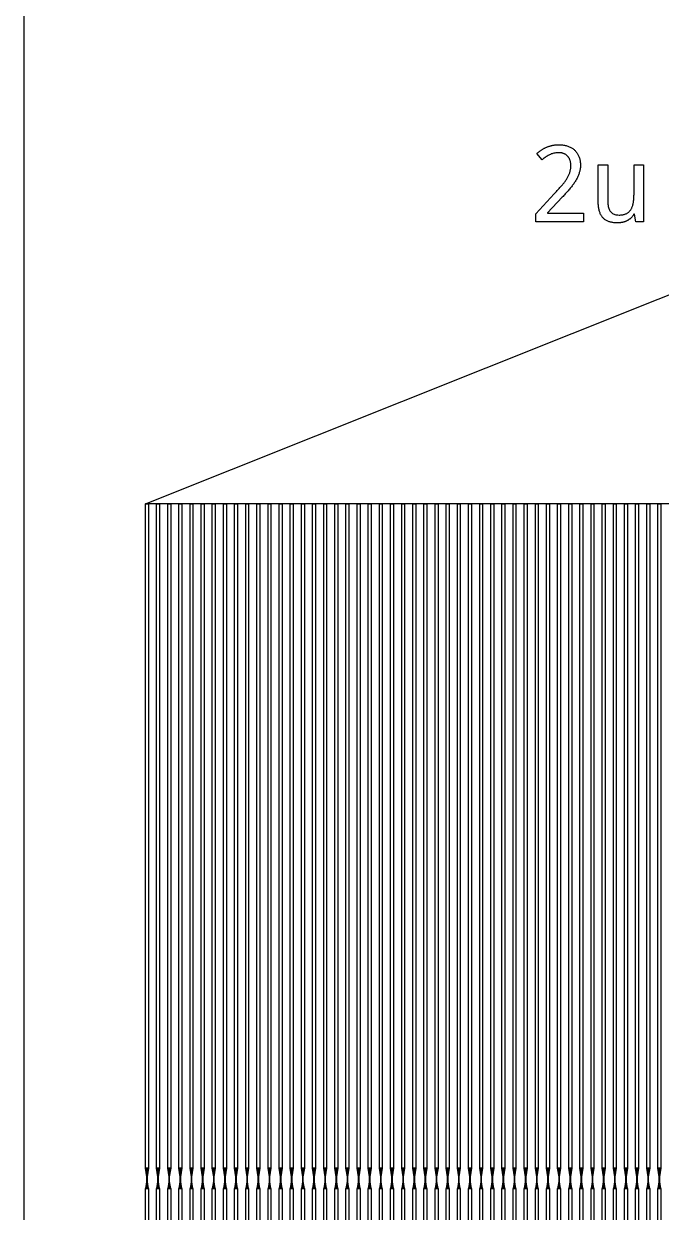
# Model space of a CAD drawing. Extents: x 0 to 762, y 0 to 762.
# Drawn here: x 0 to 65.7, y 503.4 to 626.1 of the extents above; entities that cross this region are included whole.
import ezdxf

# ---------------------------------------------------------------- set-up
doc = ezdxf.new("R2010")
doc.units = 0
doc.layers.get('0').update_dxf_attribs({"linetype": 'CONTINUOUS'})

msp = doc.modelspace()

# ---------------------------------------------------------------- linework, layer by layer
at = {"color": 7}
msp.add_lwpolyline([(0, 0), (761.986, 0), (761.986, 761.986), (0, 761.986), (0, 0)], close=True, dxfattribs=at)
at = {"color": 0}
for points in [[(126.998, 622.289), (241.446, 576.569), (12.5497, 576.569), (126.998, 622.289)], [(57.7168, 605.66), (52.8185, 605.66), (52.8185, 606.497), (54.6983, 608.544), (54.7781, 608.631), (54.856, 608.715), (54.9324, 608.799), (55.0068, 608.881), (55.0796, 608.961), (55.1508, 609.039), (55.2201, 609.117), (55.2878, 609.192), (55.3538, 609.267), (55.4181, 609.339), (55.4804, 609.411), (55.541, 609.482), (55.5994, 609.554), (55.6561, 609.625), (55.7108, 609.694), (55.7635, 609.765), (55.8143, 609.835), (55.8632, 609.904), (55.9101, 609.974), (55.9551, 610.043), (55.9992, 610.111), (56.0411, 610.181), (56.0808, 610.249), (56.1185, 610.318), (56.1539, 610.386), (56.1872, 610.456), (56.2183, 610.524), (56.2474, 610.593), (56.2742, 610.661), (56.2989, 610.731), (56.3214, 610.8), (56.3414, 610.872), (56.3592, 610.944), (56.3744, 611.019), (56.3875, 611.094), (56.3982, 611.171), (56.4064, 611.249), (56.4124, 611.326), (56.4158, 611.407), (56.4171, 611.488), (56.4161, 611.55), (56.4135, 611.611), (56.4089, 611.671), (56.4025, 611.729), (56.3942, 611.786), (56.3842, 611.84), (56.3722, 611.894), (56.3586, 611.946), (56.3431, 611.997), (56.3257, 612.046), (56.3067, 612.094), (56.286, 612.14), (56.2638, 612.185), (56.2399, 612.228), (56.2143, 612.269), (56.1872, 612.31), (56.1585, 612.347), (56.1281, 612.385), (56.0961, 612.421), (56.0625, 612.454), (56.0286, 612.488), (55.9933, 612.519), (55.9568, 612.55), (55.919, 612.578), (55.88, 612.604), (55.8396, 612.629), (55.7979, 612.653), (55.7549, 612.675), (55.7107, 612.694), (55.6651, 612.713), (55.6183, 612.729), (55.5706, 612.743), (55.5217, 612.756), (55.4717, 612.767), (55.4207, 612.776), (55.3686, 612.785), (55.3154, 612.79), (55.2611, 612.794), (55.2058, 612.797), (55.1494, 612.799), (55.0483, 612.796), (54.9492, 612.79), (54.8521, 612.779), (54.7567, 612.764), (54.6635, 612.746), (54.5719, 612.722), (54.4825, 612.696), (54.395, 612.664), (54.3093, 612.628), (54.2257, 612.589), (54.1443, 612.547), (54.0639, 612.503), (53.9842, 612.456), (53.9051, 612.407), (53.8268, 612.356), (53.7493, 612.301), (53.6726, 612.244), (53.5965, 612.186), (53.5214, 612.125), (53.4468, 612.063), (52.899, 612.701), (52.9422, 612.74), (52.9863, 612.778), (53.0308, 612.815), (53.076, 612.851), (53.1219, 612.887), (53.1685, 612.924), (53.2156, 612.958), (53.2633, 612.993), (53.3118, 613.028), (53.3608, 613.061), (53.4107, 613.096), (53.4612, 613.128), (53.5125, 613.16), (53.5646, 613.192), (53.6174, 613.221), (53.6708, 613.25), (53.7251, 613.278), (53.7803, 613.306), (53.8361, 613.332), (53.8926, 613.357), (53.9499, 613.381), (54.0078, 613.404), (54.0664, 613.426), (54.1256, 613.447), (54.1854, 613.467), (54.2458, 613.486), (54.3069, 613.503), (54.3688, 613.519), (54.4311, 613.536), (54.4942, 613.55), (54.5579, 613.564), (54.6222, 613.578), (54.6872, 613.589), (54.7529, 613.599), (54.8192, 613.607), (54.8861, 613.613), (54.9536, 613.618), (55.0218, 613.622), (55.0907, 613.625), (55.1603, 613.625), (55.2624, 613.624), (55.3624, 613.619), (55.4604, 613.613), (55.5564, 613.603), (55.6503, 613.589), (55.7422, 613.574), (55.8321, 613.554), (55.9199, 613.532), (56.0057, 613.508), (56.0894, 613.481), (56.1719, 613.45), (56.2518, 613.417), (56.3292, 613.382), (56.404, 613.343), (56.4761, 613.303), (56.5457, 613.26), (56.6128, 613.214), (56.6772, 613.165), (56.739, 613.115), (56.7983, 613.061), (56.8551, 613.007), (56.909, 612.949), (56.9603, 612.889), (57.0089, 612.826), (57.0549, 612.762), (57.0981, 612.694), (57.1386, 612.625), (57.1765, 612.553), (57.2117, 612.478), (57.2442, 612.401), (57.2749, 612.322), (57.3022, 612.242), (57.3264, 612.16), (57.3474, 612.075), (57.3651, 611.989), (57.3796, 611.9), (57.3908, 611.81), (57.3989, 611.717), (57.4037, 611.622), (57.4053, 611.525), (57.4039, 611.435), (57.3996, 611.344), (57.3924, 611.256), (57.3821, 611.167), (57.369, 611.079), (57.3532, 610.993), (57.3343, 610.907), (57.3125, 610.822), (57.2879, 610.738), (57.2603, 610.656), (57.2312, 610.572), (57.1999, 610.49), (57.1664, 610.408), (57.1306, 610.326), (57.0925, 610.244), (57.0521, 610.162), (57.0096, 610.082), (56.9647, 610), (56.9176, 609.919), (56.8682, 609.839), (56.8178, 609.76), (56.7653, 609.679), (56.7108, 609.6), (56.6543, 609.519), (56.5957, 609.44), (56.535, 609.36), (56.4724, 609.279), (56.4076, 609.2), (56.3408, 609.119), (56.2721, 609.039), (56.2026, 608.957), (56.1322, 608.876), (56.0606, 608.793), (55.9876, 608.711), (55.9135, 608.628), (55.8383, 608.543), (55.7618, 608.458), (55.6843, 608.374), (55.6054, 608.287), (55.5254, 608.2), (54.0161, 606.594), (54.0161, 606.551), (57.7168, 606.551), (57.7168, 605.66)], [(63.1149, 605.66), (62.9697, 606.45), (62.9161, 606.45), (62.8886, 606.404), (62.8603, 606.36), (62.8307, 606.317), (62.8001, 606.274), (62.7683, 606.233), (62.7356, 606.193), (62.7018, 606.156), (62.6669, 606.118), (62.6308, 606.082), (62.5938, 606.047), (62.5569, 606.014), (62.5193, 605.982), (62.4808, 605.951), (62.4417, 605.922), (62.4018, 605.893), (62.3611, 605.867), (62.3197, 605.84), (62.2775, 605.815), (62.2346, 605.79), (62.191, 605.768), (62.1467, 605.746), (62.1018, 605.726), (62.0564, 605.708), (62.0106, 605.69), (61.964, 605.674), (61.9171, 605.658), (61.8696, 605.643), (61.8214, 605.631), (61.7728, 605.618), (61.7237, 605.606), (61.6742, 605.596), (61.6244, 605.588), (61.5744, 605.579), (61.5243, 605.572), (61.474, 605.565), (61.4233, 605.561), (61.3725, 605.557), (61.3215, 605.554), (61.2703, 605.553), (61.2188, 605.553), (61.1222, 605.554), (61.0281, 605.557), (60.9363, 605.564), (60.8467, 605.572), (60.7596, 605.583), (60.6749, 605.597), (60.5925, 605.613), (60.5124, 605.632), (60.4347, 605.653), (60.3594, 605.676), (60.2865, 605.703), (60.2161, 605.731), (60.1482, 605.762), (60.0828, 605.797), (60.0197, 605.835), (59.9592, 605.875), (59.9011, 605.918), (59.8456, 605.963), (59.7924, 606.011), (59.7418, 606.063), (59.6935, 606.117), (59.6476, 606.174), (59.6042, 606.233), (59.5631, 606.296), (59.5243, 606.363), (59.4878, 606.431), (59.4537, 606.503), (59.4221, 606.576), (59.3928, 606.654), (59.3658, 606.735), (59.3424, 606.817), (59.3212, 606.904), (59.3028, 606.993), (59.2867, 607.086), (59.2731, 607.182), (59.2619, 607.281), (59.2533, 607.382), (59.2472, 607.488), (59.2435, 607.594), (59.2422, 607.707), (59.2422, 611.557), (60.2197, 611.557), (60.2197, 607.76), (60.2226, 607.624), (60.2311, 607.494), (60.2454, 607.372), (60.2654, 607.257), (60.291, 607.149), (60.3222, 607.047), (60.3593, 606.954), (60.4019, 606.867), (60.4504, 606.786), (60.5044, 606.713), (60.5644, 606.646), (60.6308, 606.588), (60.7033, 606.535), (60.7819, 606.489), (60.8671, 606.451), (60.9582, 606.419), (61.0557, 606.394), (61.1593, 606.378), (61.2692, 606.367), (61.3853, 606.364), (61.471, 606.365), (61.5538, 606.369), (61.6337, 606.376), (61.7111, 606.386), (61.7854, 606.399), (61.8571, 606.414), (61.926, 606.432), (61.9921, 606.453), (62.0553, 606.476), (62.1158, 606.503), (62.1736, 606.532), (62.2292, 606.564), (62.2824, 606.599), (62.3332, 606.636), (62.3817, 606.675), (62.4278, 606.717), (62.4715, 606.762), (62.5128, 606.81), (62.5518, 606.858), (62.5885, 606.911), (62.6239, 606.968), (62.6572, 607.026), (62.6883, 607.088), (62.7174, 607.15), (62.7442, 607.217), (62.7689, 607.285), (62.7914, 607.356), (62.8119, 607.429), (62.8301, 607.504), (62.8463, 607.583), (62.8615, 607.664), (62.8753, 607.746), (62.8874, 607.832), (62.8978, 607.919), (62.9067, 608.01), (62.9139, 608.103), (62.9196, 608.197), (62.9236, 608.294), (62.926, 608.394), (62.9268, 608.496), (62.9268, 611.557), (63.9043, 611.557), (63.9043, 605.66), (63.1149, 605.66)], [(12.5497, 576.569), (12.8498, 576.569), (12.8498, 507.99), (12.5497, 507.99), (12.5497, 576.569)], [(13.6985, 576.569), (13.9985, 576.569), (13.9985, 507.99), (13.6985, 507.99), (13.6985, 576.569)], [(14.8472, 576.569), (15.1472, 576.569), (15.1472, 507.99), (14.8472, 507.99), (14.8472, 576.569)], [(15.996, 576.569), (16.296, 576.569), (16.296, 507.99), (15.996, 507.99), (15.996, 576.569)], [(17.1446, 576.569), (17.4447, 576.569), (17.4447, 507.99), (17.1446, 507.99), (17.1446, 576.569)], [(18.2935, 576.569), (18.5935, 576.569), (18.5935, 507.99), (18.2935, 507.99), (18.2935, 576.569)], [(19.4421, 576.569), (19.7421, 576.569), (19.7421, 507.99), (19.4421, 507.99), (19.4421, 576.569)], [(20.5908, 576.569), (20.8908, 576.569), (20.8908, 507.99), (20.5908, 507.99), (20.5908, 576.569)], [(21.7396, 576.569), (22.0396, 576.569), (22.0396, 507.99), (21.7396, 507.99), (21.7396, 576.569)], [(22.8883, 576.569), (23.1883, 576.569), (23.1883, 507.99), (22.8883, 507.99), (22.8883, 576.569)], [(24.0369, 576.569), (24.3371, 576.569), (24.3371, 507.99), (24.0369, 507.99), (24.0369, 576.569)], [(25.1857, 576.569), (25.4857, 576.569), (25.4857, 507.99), (25.1857, 507.99), (25.1857, 576.569)], [(26.3344, 576.569), (26.6344, 576.569), (26.6344, 507.99), (26.3344, 507.99), (26.3344, 576.569)], [(27.4832, 576.569), (27.7832, 576.569), (27.7832, 507.99), (27.4832, 507.99), (27.4832, 576.569)], [(28.6319, 576.569), (28.9319, 576.569), (28.9319, 507.99), (28.6319, 507.99), (28.6319, 576.569)], [(29.7806, 576.569), (30.0806, 576.569), (30.0806, 507.99), (29.7806, 507.99), (29.7806, 576.569)], [(30.9293, 576.569), (31.2294, 576.569), (31.2294, 507.99), (30.9293, 507.99), (30.9293, 576.569)], [(32.0781, 576.569), (32.3781, 576.569), (32.3781, 507.99), (32.0781, 507.99), (32.0781, 576.569)], [(33.2268, 576.569), (33.5268, 576.569), (33.5268, 507.99), (33.2268, 507.99), (33.2268, 576.569)], [(34.3756, 576.569), (34.6756, 576.569), (34.6756, 507.99), (34.3756, 507.99), (34.3756, 576.569)], [(35.5243, 576.569), (35.8243, 576.569), (35.8243, 507.99), (35.5243, 507.99), (35.5243, 576.569)], [(36.6729, 576.569), (36.9729, 576.569), (36.9729, 507.99), (36.6729, 507.99), (36.6729, 576.569)], [(37.8217, 576.569), (38.1217, 576.569), (38.1217, 507.99), (37.8217, 507.99), (37.8217, 576.569)], [(38.9704, 576.569), (39.2704, 576.569), (39.2704, 507.99), (38.9704, 507.99), (38.9704, 576.569)], [(40.1192, 576.569), (40.4192, 576.569), (40.4192, 507.99), (40.1192, 507.99), (40.1192, 576.569)], [(41.2679, 576.569), (41.5679, 576.569), (41.5679, 507.99), (41.2679, 507.99), (41.2679, 576.569)], [(42.4165, 576.569), (42.7165, 576.569), (42.7165, 507.99), (42.4165, 507.99), (42.4165, 576.569)], [(43.5653, 576.569), (43.8653, 576.569), (43.8653, 507.99), (43.5653, 507.99), (43.5653, 576.569)], [(44.714, 576.569), (45.014, 576.569), (45.014, 507.99), (44.714, 507.99), (44.714, 576.569)], [(45.8628, 576.569), (46.1628, 576.569), (46.1628, 507.99), (45.8628, 507.99), (45.8628, 576.569)], [(47.0114, 576.569), (47.3115, 576.569), (47.3115, 507.99), (47.0114, 507.99), (47.0114, 576.569)], [(48.1601, 576.569), (48.4601, 576.569), (48.4601, 507.99), (48.1601, 507.99), (48.1601, 576.569)], [(49.3089, 576.569), (49.6089, 576.569), (49.6089, 507.99), (49.3089, 507.99), (49.3089, 576.569)], [(50.4576, 576.569), (50.7576, 576.569), (50.7576, 507.99), (50.4576, 507.99), (50.4576, 576.569)], [(51.6064, 576.569), (51.9064, 576.569), (51.9064, 507.99), (51.6064, 507.99), (51.6064, 576.569)], [(52.755, 576.569), (53.055, 576.569), (53.055, 507.99), (52.755, 507.99), (52.755, 576.569)], [(53.9038, 576.569), (54.2039, 576.569), (54.2039, 507.99), (53.9038, 507.99), (53.9038, 576.569)], [(55.0525, 576.569), (55.3525, 576.569), (55.3525, 507.99), (55.0525, 507.99), (55.0525, 576.569)], [(56.2013, 576.569), (56.5013, 576.569), (56.5013, 507.99), (56.2013, 507.99), (56.2013, 576.569)], [(57.35, 576.569), (57.65, 576.569), (57.65, 507.99), (57.35, 507.99), (57.35, 576.569)], [(58.4988, 576.569), (58.7987, 576.569), (58.7987, 507.99), (58.4988, 507.99), (58.4988, 576.569)], [(59.6474, 576.569), (59.9474, 576.569), (59.9474, 507.99), (59.6474, 507.99), (59.6474, 576.569)], [(60.7961, 576.569), (61.0961, 576.569), (61.0961, 507.99), (60.7961, 507.99), (60.7961, 576.569)], [(61.9449, 576.569), (62.2449, 576.569), (62.2449, 507.99), (61.9449, 507.99), (61.9449, 576.569)], [(63.0936, 576.569), (63.3936, 576.569), (63.3936, 507.99), (63.0936, 507.99), (63.0936, 576.569)], [(64.2424, 576.569), (64.5424, 576.569), (64.5424, 507.99), (64.2424, 507.99), (64.2424, 576.569)], [(65.391, 576.569), (65.691, 576.569), (65.691, 507.99), (65.391, 507.99), (65.391, 576.569)], [(12.5497, 507.99), (12.8498, 507.99), (12.7097, 507.09), (12.6898, 507.09), (12.5497, 507.99)], [(12.6898, 507.99), (12.7098, 507.99), (12.7098, 505.89), (12.6898, 505.89), (12.6898, 507.99)], [(13.6985, 507.99), (13.9985, 507.99), (13.8585, 507.09), (13.8385, 507.09), (13.6985, 507.99)], [(13.8385, 507.99), (13.8585, 507.99), (13.8585, 505.89), (13.8385, 505.89), (13.8385, 507.99)], [(14.8472, 507.99), (15.1472, 507.99), (15.0072, 507.09), (14.9872, 507.09), (14.8472, 507.99)], [(14.9872, 507.99), (15.0072, 507.99), (15.0072, 505.89), (14.9872, 505.89), (14.9872, 507.99)], [(15.996, 507.99), (16.296, 507.99), (16.156, 507.09), (16.136, 507.09), (15.996, 507.99)], [(16.136, 507.99), (16.156, 507.99), (16.156, 505.89), (16.136, 505.89), (16.136, 507.99)], [(17.1446, 507.99), (17.4447, 507.99), (17.3046, 507.09), (17.2847, 507.09), (17.1446, 507.99)], [(17.2847, 507.99), (17.3047, 507.99), (17.3047, 505.89), (17.2847, 505.89), (17.2847, 507.99)], [(18.2935, 507.99), (18.5933, 507.99), (18.4533, 507.09), (18.4333, 507.09), (18.2935, 507.99)], [(18.4333, 507.99), (18.4533, 507.99), (18.4533, 505.89), (18.4333, 505.89), (18.4333, 507.99)], [(19.4421, 507.99), (19.7421, 507.99), (19.6021, 507.09), (19.5821, 507.09), (19.4421, 507.99)], [(19.5821, 507.99), (19.6021, 507.99), (19.6021, 505.89), (19.5821, 505.89), (19.5821, 507.99)], [(20.5908, 507.99), (20.8908, 507.99), (20.7508, 507.09), (20.7308, 507.09), (20.5908, 507.99)], [(20.7308, 507.99), (20.7508, 507.99), (20.7508, 505.89), (20.7308, 505.89), (20.7308, 507.99)], [(21.7396, 507.99), (22.0396, 507.99), (21.8996, 507.09), (21.8796, 507.09), (21.7396, 507.99)], [(21.8796, 507.99), (21.8996, 507.99), (21.8996, 505.89), (21.8796, 505.89), (21.8796, 507.99)], [(22.8883, 507.99), (23.1882, 507.99), (23.0483, 507.09), (23.0283, 507.09), (22.8883, 507.99)], [(23.0283, 507.99), (23.0483, 507.99), (23.0483, 505.89), (23.0283, 505.89), (23.0283, 507.99)], [(24.0369, 507.99), (24.3369, 507.99), (24.1969, 507.09), (24.1769, 507.09), (24.0369, 507.99)], [(24.1769, 507.99), (24.1969, 507.99), (24.1969, 505.89), (24.1769, 505.89), (24.1769, 507.99)], [(25.1857, 507.99), (25.4857, 507.99), (25.3457, 507.09), (25.3257, 507.09), (25.1857, 507.99)], [(25.3257, 507.99), (25.3457, 507.99), (25.3457, 505.89), (25.3257, 505.89), (25.3257, 507.99)], [(26.3344, 507.99), (26.6344, 507.99), (26.4944, 507.09), (26.4744, 507.09), (26.3344, 507.99)], [(26.4744, 507.99), (26.4944, 507.99), (26.4944, 505.89), (26.4744, 505.89), (26.4744, 507.99)], [(27.4832, 507.99), (27.7832, 507.99), (27.6432, 507.09), (27.6232, 507.09), (27.4832, 507.99)], [(27.6232, 507.99), (27.6432, 507.99), (27.6432, 505.89), (27.6232, 505.89), (27.6232, 507.99)], [(28.6319, 507.99), (28.9319, 507.99), (28.7919, 507.09), (28.7718, 507.09), (28.6319, 507.99)], [(28.7718, 507.99), (28.7919, 507.99), (28.7919, 505.89), (28.7718, 505.89), (28.7718, 507.99)], [(29.7806, 507.99), (30.0806, 507.99), (29.9406, 507.09), (29.9207, 507.09), (29.7806, 507.99)], [(29.9207, 507.99), (29.9407, 507.99), (29.9407, 505.89), (29.9207, 505.89), (29.9207, 507.99)], [(30.9293, 507.99), (31.2293, 507.99), (31.0893, 507.09), (31.0693, 507.09), (30.9293, 507.99)], [(31.0693, 507.99), (31.0893, 507.99), (31.0893, 505.89), (31.0693, 505.89), (31.0693, 507.99)], [(32.0781, 507.99), (32.3781, 507.99), (32.2381, 507.09), (32.2181, 507.09), (32.0781, 507.99)], [(32.2181, 507.99), (32.2381, 507.99), (32.2381, 505.89), (32.2181, 505.89), (32.2181, 507.99)], [(33.2268, 507.99), (33.5268, 507.99), (33.3868, 507.09), (33.3668, 507.09), (33.2268, 507.99)], [(33.3668, 507.99), (33.3868, 507.99), (33.3868, 505.89), (33.3668, 505.89), (33.3668, 507.99)], [(34.3756, 507.99), (34.6756, 507.99), (34.5354, 507.09), (34.5156, 507.09), (34.3756, 507.99)], [(34.5156, 507.99), (34.5356, 507.99), (34.5356, 505.89), (34.5156, 505.89), (34.5156, 507.99)], [(35.5243, 507.99), (35.8242, 507.99), (35.6843, 507.09), (35.6642, 507.09), (35.5243, 507.99)], [(35.6642, 507.99), (35.6843, 507.99), (35.6843, 505.89), (35.6642, 505.89), (35.6642, 507.99)], [(36.6729, 507.99), (36.9729, 507.99), (36.8329, 507.09), (36.8129, 507.09), (36.6729, 507.99)], [(36.8129, 507.99), (36.8329, 507.99), (36.8329, 505.89), (36.8129, 505.89), (36.8129, 507.99)], [(37.8217, 507.99), (38.1217, 507.99), (37.9817, 507.09), (37.9617, 507.09), (37.8217, 507.99)], [(37.9617, 507.99), (37.9817, 507.99), (37.9817, 505.89), (37.9617, 505.89), (37.9617, 507.99)], [(38.9704, 507.99), (39.2704, 507.99), (39.1304, 507.09), (39.1104, 507.09), (38.9704, 507.99)], [(39.1104, 507.99), (39.1304, 507.99), (39.1304, 505.89), (39.1104, 505.89), (39.1104, 507.99)], [(40.1192, 507.99), (40.4192, 507.99), (40.2792, 507.09), (40.2592, 507.09), (40.1192, 507.99)], [(40.2592, 507.99), (40.2792, 507.99), (40.2792, 505.89), (40.2592, 505.89), (40.2592, 507.99)], [(41.2679, 507.99), (41.5678, 507.99), (41.4278, 507.09), (41.4078, 507.09), (41.2679, 507.99)], [(41.4078, 507.99), (41.4278, 507.99), (41.4278, 505.89), (41.4078, 505.89), (41.4078, 507.99)], [(42.4165, 507.99), (42.7165, 507.99), (42.5765, 507.09), (42.5565, 507.09), (42.4165, 507.99)], [(42.5565, 507.99), (42.5767, 507.99), (42.5767, 505.89), (42.5565, 505.89), (42.5565, 507.99)], [(43.5653, 507.99), (43.8653, 507.99), (43.7253, 507.09), (43.7053, 507.09), (43.5653, 507.99)], [(43.7053, 507.99), (43.7253, 507.99), (43.7253, 505.89), (43.7053, 505.89), (43.7053, 507.99)], [(44.714, 507.99), (45.014, 507.99), (44.874, 507.09), (44.854, 507.09), (44.714, 507.99)], [(44.854, 507.99), (44.874, 507.99), (44.874, 505.89), (44.854, 505.89), (44.854, 507.99)], [(45.8628, 507.99), (46.1626, 507.99), (46.0228, 507.09), (46.0028, 507.09), (45.8628, 507.99)], [(46.0028, 507.99), (46.0228, 507.99), (46.0228, 505.89), (46.0028, 505.89), (46.0028, 507.99)], [(47.0114, 507.99), (47.3115, 507.99), (47.1714, 507.09), (47.1515, 507.09), (47.0114, 507.99)], [(47.1515, 507.99), (47.1715, 507.99), (47.1715, 505.89), (47.1515, 505.89), (47.1515, 507.99)], [(48.1601, 507.99), (48.4601, 507.99), (48.3201, 507.09), (48.3001, 507.09), (48.1601, 507.99)], [(48.3001, 507.99), (48.3201, 507.99), (48.3201, 505.89), (48.3001, 505.89), (48.3001, 507.99)], [(49.3089, 507.99), (49.6089, 507.99), (49.4689, 507.09), (49.4489, 507.09), (49.3089, 507.99)], [(49.4489, 507.99), (49.4689, 507.99), (49.4689, 505.89), (49.4489, 505.89), (49.4489, 507.99)], [(50.4576, 507.99), (50.7576, 507.99), (50.6176, 507.09), (50.5976, 507.09), (50.4576, 507.99)], [(50.5976, 507.99), (50.6176, 507.99), (50.6176, 505.89), (50.5976, 505.89), (50.5976, 507.99)], [(51.6064, 507.99), (51.9064, 507.99), (51.7664, 507.09), (51.7464, 507.09), (51.6064, 507.99)], [(51.7464, 507.99), (51.7664, 507.99), (51.7664, 505.89), (51.7464, 505.89), (51.7464, 507.99)], [(52.755, 507.99), (53.055, 507.99), (52.915, 507.09), (52.8951, 507.09), (52.755, 507.99)], [(52.8951, 507.99), (52.9151, 507.99), (52.9151, 505.89), (52.8951, 505.89), (52.8951, 507.99)], [(53.9038, 507.99), (54.2037, 507.99), (54.0638, 507.09), (54.0437, 507.09), (53.9038, 507.99)], [(54.0437, 507.99), (54.0638, 507.99), (54.0638, 505.89), (54.0437, 505.89), (54.0437, 507.99)], [(55.0525, 507.99), (55.3525, 507.99), (55.2125, 507.09), (55.1925, 507.09), (55.0525, 507.99)], [(55.1925, 507.99), (55.2125, 507.99), (55.2125, 505.89), (55.1925, 505.89), (55.1925, 507.99)], [(56.2013, 507.99), (56.5013, 507.99), (56.3613, 507.09), (56.3413, 507.09), (56.2013, 507.99)], [(56.3413, 507.99), (56.3613, 507.99), (56.3613, 505.89), (56.3413, 505.89), (56.3413, 507.99)], [(57.35, 507.99), (57.65, 507.99), (57.51, 507.09), (57.49, 507.09), (57.35, 507.99)], [(57.49, 507.99), (57.51, 507.99), (57.51, 505.89), (57.49, 505.89), (57.49, 507.99)], [(58.4988, 507.99), (58.7986, 507.99), (58.6588, 507.09), (58.6386, 507.09), (58.4988, 507.99)], [(58.6386, 507.99), (58.6588, 507.99), (58.6588, 505.89), (58.6386, 505.89), (58.6386, 507.99)], [(59.6474, 507.99), (59.9474, 507.99), (59.8074, 507.09), (59.7874, 507.09), (59.6474, 507.99)], [(59.7874, 507.99), (59.8074, 507.99), (59.8074, 505.89), (59.7874, 505.89), (59.7874, 507.99)], [(60.7961, 507.99), (61.0961, 507.99), (60.9561, 507.09), (60.9361, 507.09), (60.7961, 507.99)], [(60.9361, 507.99), (60.9561, 507.99), (60.9561, 505.89), (60.9361, 505.89), (60.9361, 507.99)], [(61.9449, 507.99), (62.2449, 507.99), (62.1049, 507.09), (62.0849, 507.09), (61.9449, 507.99)], [(62.0849, 507.99), (62.1049, 507.99), (62.1049, 505.89), (62.0849, 505.89), (62.0849, 507.99)], [(63.0936, 507.99), (63.3936, 507.99), (63.2536, 507.09), (63.2336, 507.09), (63.0936, 507.99)], [(63.2336, 507.99), (63.2536, 507.99), (63.2536, 505.89), (63.2336, 505.89), (63.2336, 507.99)], [(64.2424, 507.99), (64.5424, 507.99), (64.4022, 507.09), (64.3822, 507.09), (64.2424, 507.99)], [(64.3822, 507.99), (64.4022, 507.99), (64.4022, 505.89), (64.3822, 505.89), (64.3822, 507.99)], [(65.391, 507.99), (65.691, 507.99), (65.551, 507.09), (65.531, 507.09), (65.391, 507.99)], [(65.531, 507.99), (65.5511, 507.99), (65.5511, 505.89), (65.531, 505.89), (65.531, 507.99)], [(12.5497, 505.89), (12.8498, 505.89), (12.7097, 506.79), (12.6898, 506.79), (12.5497, 505.89)], [(13.6985, 505.89), (13.9985, 505.89), (13.8585, 506.79), (13.8385, 506.79), (13.6985, 505.89)], [(14.8472, 505.89), (15.1472, 505.89), (15.0072, 506.79), (14.9872, 506.79), (14.8472, 505.89)], [(15.996, 505.89), (16.296, 505.89), (16.156, 506.79), (16.136, 506.79), (15.996, 505.89)], [(17.1446, 505.89), (17.4447, 505.89), (17.3046, 506.79), (17.2847, 506.79), (17.1446, 505.89)], [(18.2935, 505.89), (18.5933, 505.89), (18.4533, 506.79), (18.4333, 506.79), (18.2935, 505.89)], [(19.4421, 505.89), (19.7421, 505.89), (19.6021, 506.79), (19.5821, 506.79), (19.4421, 505.89)], [(20.5908, 505.89), (20.8908, 505.89), (20.7508, 506.79), (20.7308, 506.79), (20.5908, 505.89)], [(21.7396, 505.89), (22.0396, 505.89), (21.8996, 506.79), (21.8796, 506.79), (21.7396, 505.89)], [(22.8883, 505.89), (23.1882, 505.89), (23.0483, 506.79), (23.0283, 506.79), (22.8883, 505.89)], [(24.0369, 505.89), (24.3369, 505.89), (24.1969, 506.79), (24.1769, 506.79), (24.0369, 505.89)], [(25.1857, 505.89), (25.4857, 505.89), (25.3457, 506.79), (25.3257, 506.79), (25.1857, 505.89)], [(26.3344, 505.89), (26.6344, 505.89), (26.4944, 506.79), (26.4744, 506.79), (26.3344, 505.89)], [(27.4832, 505.89), (27.7832, 505.89), (27.6432, 506.79), (27.6232, 506.79), (27.4832, 505.89)], [(28.6319, 505.89), (28.9319, 505.89), (28.7919, 506.79), (28.7718, 506.79), (28.6319, 505.89)], [(29.7806, 505.89), (30.0806, 505.89), (29.9406, 506.79), (29.9207, 506.79), (29.7806, 505.89)], [(30.9293, 505.89), (31.2293, 505.89), (31.0893, 506.79), (31.0693, 506.79), (30.9293, 505.89)], [(32.0781, 505.89), (32.3781, 505.89), (32.2381, 506.79), (32.2181, 506.79), (32.0781, 505.89)], [(33.2268, 505.89), (33.5268, 505.89), (33.3868, 506.79), (33.3668, 506.79), (33.2268, 505.89)], [(34.3756, 505.89), (34.6756, 505.89), (34.5354, 506.79), (34.5156, 506.79), (34.3756, 505.89)], [(35.5243, 505.89), (35.8242, 505.89), (35.6843, 506.79), (35.6642, 506.79), (35.5243, 505.89)], [(36.6729, 505.89), (36.9729, 505.89), (36.8329, 506.79), (36.8129, 506.79), (36.6729, 505.89)], [(37.8217, 505.89), (38.1217, 505.89), (37.9817, 506.79), (37.9617, 506.79), (37.8217, 505.89)], [(38.9704, 505.89), (39.2704, 505.89), (39.1304, 506.79), (39.1104, 506.79), (38.9704, 505.89)], [(40.1192, 505.89), (40.4192, 505.89), (40.2792, 506.79), (40.2592, 506.79), (40.1192, 505.89)], [(41.2679, 505.89), (41.5678, 505.89), (41.4278, 506.79), (41.4078, 506.79), (41.2679, 505.89)], [(42.4165, 505.89), (42.7165, 505.89), (42.5765, 506.79), (42.5565, 506.79), (42.4165, 505.89)], [(43.5653, 505.89), (43.8653, 505.89), (43.7253, 506.79), (43.7053, 506.79), (43.5653, 505.89)], [(44.714, 505.89), (45.014, 505.89), (44.874, 506.79), (44.854, 506.79), (44.714, 505.89)], [(45.8628, 505.89), (46.1626, 505.89), (46.0228, 506.79), (46.0028, 506.79), (45.8628, 505.89)], [(47.0114, 505.89), (47.3115, 505.89), (47.1714, 506.79), (47.1515, 506.79), (47.0114, 505.89)], [(48.1601, 505.89), (48.4601, 505.89), (48.3201, 506.79), (48.3001, 506.79), (48.1601, 505.89)], [(49.3089, 505.89), (49.6089, 505.89), (49.4689, 506.79), (49.4489, 506.79), (49.3089, 505.89)], [(50.4576, 505.89), (50.7576, 505.89), (50.6176, 506.79), (50.5976, 506.79), (50.4576, 505.89)], [(51.6064, 505.89), (51.9064, 505.89), (51.7664, 506.79), (51.7464, 506.79), (51.6064, 505.89)], [(52.755, 505.89), (53.055, 505.89), (52.915, 506.79), (52.8951, 506.79), (52.755, 505.89)], [(53.9038, 505.89), (54.2037, 505.89), (54.0638, 506.79), (54.0437, 506.79), (53.9038, 505.89)], [(55.0525, 505.89), (55.3525, 505.89), (55.2125, 506.79), (55.1925, 506.79), (55.0525, 505.89)], [(56.2013, 505.89), (56.5013, 505.89), (56.3613, 506.79), (56.3413, 506.79), (56.2013, 505.89)], [(57.35, 505.89), (57.65, 505.89), (57.51, 506.79), (57.49, 506.79), (57.35, 505.89)], [(58.4988, 505.89), (58.7986, 505.89), (58.6588, 506.79), (58.6386, 506.79), (58.4988, 505.89)], [(59.6474, 505.89), (59.9474, 505.89), (59.8074, 506.79), (59.7874, 506.79), (59.6474, 505.89)], [(60.7961, 505.89), (61.0961, 505.89), (60.9561, 506.79), (60.9361, 506.79), (60.7961, 505.89)], [(61.9449, 505.89), (62.2449, 505.89), (62.1049, 506.79), (62.0849, 506.79), (61.9449, 505.89)], [(63.0936, 505.89), (63.3936, 505.89), (63.2536, 506.79), (63.2336, 506.79), (63.0936, 505.89)], [(64.2424, 505.89), (64.5424, 505.89), (64.4022, 506.79), (64.3822, 506.79), (64.2424, 505.89)], [(65.391, 505.89), (65.691, 505.89), (65.551, 506.79), (65.531, 506.79), (65.391, 505.89)], [(12.5497, 505.89), (12.8498, 505.89), (12.8498, 439.412), (12.5497, 439.412), (12.5497, 505.89)], [(13.6985, 505.89), (13.9985, 505.89), (13.9985, 439.412), (13.6985, 439.412), (13.6985, 505.89)], [(14.8472, 505.89), (15.1472, 505.89), (15.1472, 439.412), (14.8472, 439.412), (14.8472, 505.89)], [(15.996, 505.89), (16.296, 505.89), (16.296, 439.412), (15.996, 439.412), (15.996, 505.89)], [(17.1446, 505.89), (17.4447, 505.89), (17.4447, 439.412), (17.1446, 439.412), (17.1446, 505.89)], [(18.2935, 505.89), (18.5935, 505.89), (18.5935, 439.412), (18.2935, 439.412), (18.2935, 505.89)], [(19.4421, 505.89), (19.7421, 505.89), (19.7421, 439.412), (19.4421, 439.412), (19.4421, 505.89)], [(20.5908, 505.89), (20.8908, 505.89), (20.8908, 439.412), (20.5908, 439.412), (20.5908, 505.89)], [(21.7396, 505.89), (22.0396, 505.89), (22.0396, 439.412), (21.7396, 439.412), (21.7396, 505.89)], [(22.8883, 505.89), (23.1883, 505.89), (23.1883, 439.412), (22.8883, 439.412), (22.8883, 505.89)], [(24.0369, 505.89), (24.3371, 505.89), (24.3371, 439.412), (24.0369, 439.412), (24.0369, 505.89)], [(25.1857, 505.89), (25.4857, 505.89), (25.4857, 439.412), (25.1857, 439.412), (25.1857, 505.89)], [(26.3344, 505.89), (26.6344, 505.89), (26.6344, 439.412), (26.3344, 439.412), (26.3344, 505.89)], [(27.4832, 505.89), (27.7832, 505.89), (27.7832, 439.412), (27.4832, 439.412), (27.4832, 505.89)], [(28.6319, 505.89), (28.9319, 505.89), (28.9319, 439.412), (28.6319, 439.412), (28.6319, 505.89)], [(29.7806, 505.89), (30.0806, 505.89), (30.0806, 439.412), (29.7806, 439.412), (29.7806, 505.89)], [(30.9293, 505.89), (31.2294, 505.89), (31.2294, 439.412), (30.9293, 439.412), (30.9293, 505.89)], [(32.0781, 505.89), (32.3781, 505.89), (32.3781, 439.412), (32.0781, 439.412), (32.0781, 505.89)], [(33.2268, 505.89), (33.5268, 505.89), (33.5268, 439.412), (33.2268, 439.412), (33.2268, 505.89)], [(34.3756, 505.89), (34.6756, 505.89), (34.6756, 439.412), (34.3756, 439.412), (34.3756, 505.89)], [(35.5243, 505.89), (35.8243, 505.89), (35.8243, 439.412), (35.5243, 439.412), (35.5243, 505.89)], [(36.6729, 505.89), (36.9729, 505.89), (36.9729, 439.412), (36.6729, 439.412), (36.6729, 505.89)], [(37.8217, 505.89), (38.1217, 505.89), (38.1217, 439.412), (37.8217, 439.412), (37.8217, 505.89)], [(38.9704, 505.89), (39.2704, 505.89), (39.2704, 439.412), (38.9704, 439.412), (38.9704, 505.89)], [(40.1192, 505.89), (40.4192, 505.89), (40.4192, 439.412), (40.1192, 439.412), (40.1192, 505.89)], [(41.2679, 505.89), (41.5679, 505.89), (41.5679, 439.412), (41.2679, 439.412), (41.2679, 505.89)], [(42.4165, 505.89), (42.7165, 505.89), (42.7165, 439.412), (42.4165, 439.412), (42.4165, 505.89)], [(43.5653, 505.89), (43.8653, 505.89), (43.8653, 439.412), (43.5653, 439.412), (43.5653, 505.89)], [(44.714, 505.89), (45.014, 505.89), (45.014, 439.412), (44.714, 439.412), (44.714, 505.89)], [(45.8628, 505.89), (46.1628, 505.89), (46.1628, 439.412), (45.8628, 439.412), (45.8628, 505.89)], [(47.0114, 505.89), (47.3115, 505.89), (47.3115, 439.412), (47.0114, 439.412), (47.0114, 505.89)], [(48.1601, 505.89), (48.4601, 505.89), (48.4601, 439.412), (48.1601, 439.412), (48.1601, 505.89)], [(49.3089, 505.89), (49.6089, 505.89), (49.6089, 439.412), (49.3089, 439.412), (49.3089, 505.89)], [(50.4576, 505.89), (50.7576, 505.89), (50.7576, 439.412), (50.4576, 439.412), (50.4576, 505.89)], [(51.6064, 505.89), (51.9064, 505.89), (51.9064, 439.412), (51.6064, 439.412), (51.6064, 505.89)], [(52.755, 505.89), (53.055, 505.89), (53.055, 439.412), (52.755, 439.412), (52.755, 505.89)], [(53.9038, 505.89), (54.2039, 505.89), (54.2039, 439.412), (53.9038, 439.412), (53.9038, 505.89)], [(55.0525, 505.89), (55.3525, 505.89), (55.3525, 439.412), (55.0525, 439.412), (55.0525, 505.89)], [(56.2013, 505.89), (56.5013, 505.89), (56.5013, 439.412), (56.2013, 439.412), (56.2013, 505.89)], [(57.35, 505.89), (57.65, 505.89), (57.65, 439.412), (57.35, 439.412), (57.35, 505.89)], [(58.4988, 505.89), (58.7987, 505.89), (58.7987, 439.412), (58.4988, 439.412), (58.4988, 505.89)], [(59.6474, 505.89), (59.9474, 505.89), (59.9474, 439.412), (59.6474, 439.412), (59.6474, 505.89)], [(60.7961, 505.89), (61.0961, 505.89), (61.0961, 439.412), (60.7961, 439.412), (60.7961, 505.89)], [(61.9449, 505.89), (62.2449, 505.89), (62.2449, 439.412), (61.9449, 439.412), (61.9449, 505.89)], [(63.0936, 505.89), (63.3936, 505.89), (63.3936, 439.412), (63.0936, 439.412), (63.0936, 505.89)], [(64.2424, 505.89), (64.5424, 505.89), (64.5424, 439.412), (64.2424, 439.412), (64.2424, 505.89)], [(65.391, 505.89), (65.691, 505.89), (65.691, 439.412), (65.391, 439.412), (65.391, 505.89)]]:
    msp.add_lwpolyline(points, close=True, dxfattribs=at)

doc.saveas('drawing.dxf')
